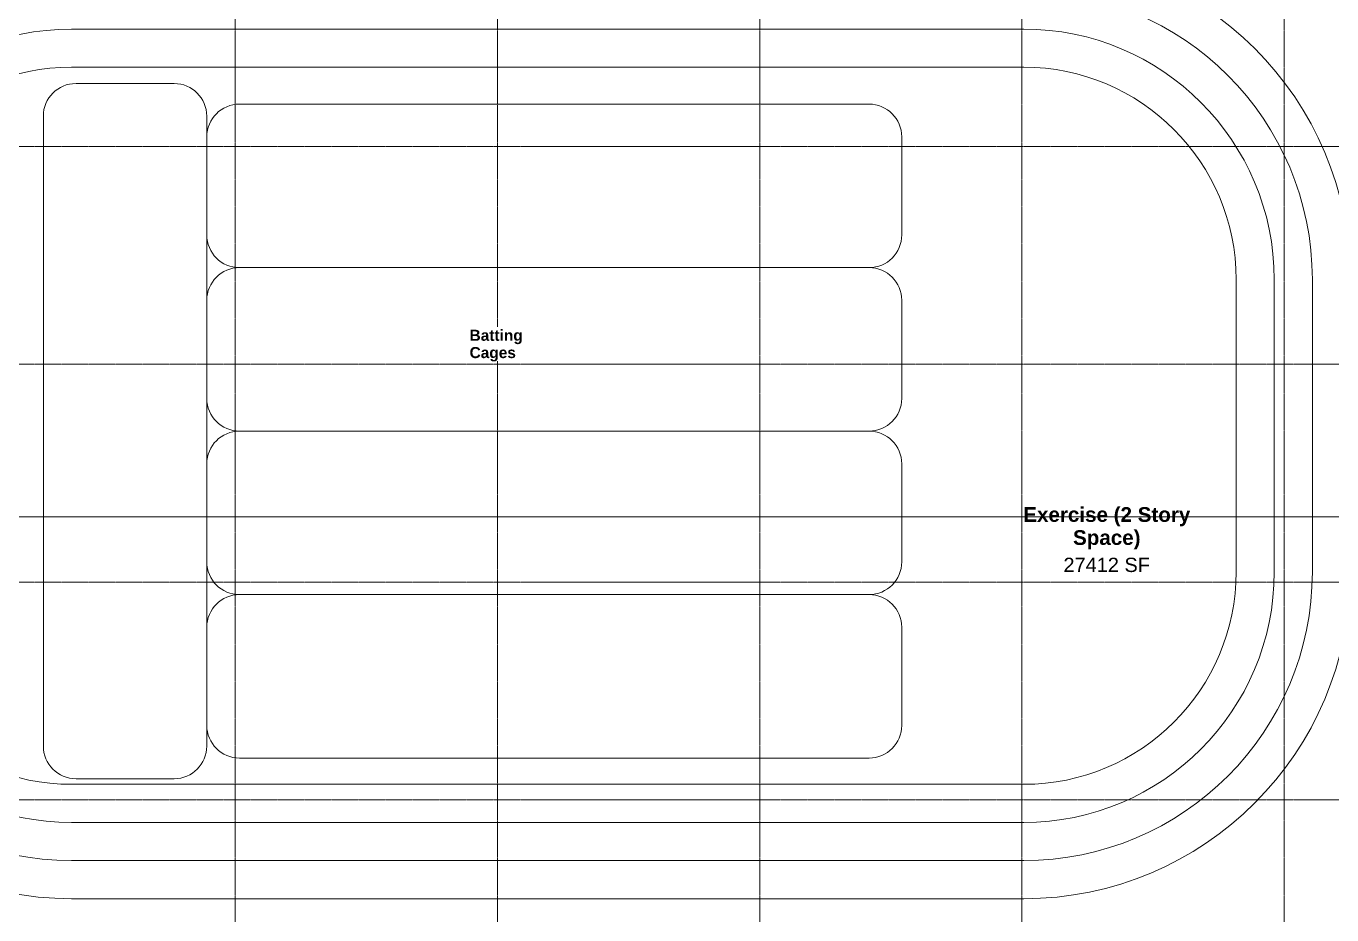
# Model space of a CAD drawing. Header units: inches. Extents: x 22110 to 26500, y -23046 to -20307.
# Drawn here: x 23144 to 24583, y -22237 to -21258 of the extents above; entities that cross this region are included whole.
import ezdxf

# ---------------------------------------------------------------- set-up
doc = ezdxf.new("R2010")
doc.units = ezdxf.units.IN
doc.header["$MEASUREMENT"] = 0
doc.linetypes.add('Grid Line 1_2_', pattern=[0.875, 0.5, -0.125, 0.125, -0.125])
for name, color, linetype, lineweight in [('A-DETL', 90, 'Continuous', 9), ('G-ANNO-SYMB', 111, 'Continuous', 9), ('G-ANNO-TEXT', 231, 'Continuous', 9), ('M-AREA-IDEN', 171, 'Continuous', 9), ('S-GRID', 1, 'Continuous', 9)]:
    doc.layers.add(name, color=color, linetype=linetype, lineweight=lineweight)
doc.styles.add('Arial_2', font='arial.ttf', dxfattribs={"height": 15.736527})
doc.styles.add('Arial_B', font='arialbd.ttf', dxfattribs={"height": 12.177074})
doc.styles.add('Arial_B_1', font='arialbd.ttf', dxfattribs={"height": 16.236099})

msp = doc.modelspace()

# ---------------------------------------------------------------- linework, layer by layer
at = {"layer": 'A-DETL'}
for p, q in [((23194.2628, -21260.8028), (24243.3902, -21260.8028)), ((23194.2628, -21302.8028), (24243.3902, -21302.8028)), ((23199.0809, -21320.8028), (23307.1662, -21320.8028)), ((23379.1662, -21343.5193), (24072.9405, -21343.5193)), ((23163.0809, -22050.5771), (23163.0809, -21356.8028)), ((23343.1662, -21356.8028), (23343.1662, -22050.5771)), ((24108.9405, -21379.5193), (24108.9405, -21487.6046)), ((24072.9405, -21523.6046), (23379.1662, -21523.6046)), ((24477.3902, -21536.8028), (24477.3902, -21858.8028)), ((24519.3902, -21536.8028), (24519.3902, -21858.8028)), ((24561.3902, -21536.8028), (24561.3902, -21858.8028)), ((24108.9405, -21559.6046), (24108.9405, -21667.69)), ((24072.9405, -21703.69), (23379.1662, -21703.69)), ((24108.9405, -21739.69), (24108.9405, -21847.7753)), ((24072.9405, -21883.7753), (23379.1662, -21883.7753)), ((24108.9405, -21919.7753), (24108.9405, -22027.8607)), ((24072.9405, -22063.8607), (23379.1662, -22063.8607)), ((24243.3902, -22092.8028), (23194.2628, -22092.8028)), ((23307.1662, -22086.5771), (23199.0809, -22086.5771)), ((24243.3902, -22134.8028), (23194.2628, -22134.8028)), ((24243.3902, -22176.8028), (23194.2628, -22176.8028)), ((24243.3902, -22218.8028), (23194.2628, -22218.8028))]:
    msp.add_line(p, q, dxfattribs=at)
for centre, radius, start, end in [((23194.2628, -21536.8028), 360, 90, 180), ((24243.3902, -21536.8028), 360, 0, 90), ((23194.2628, -21536.8028), 318, 90, 180), ((24243.3902, -21536.8028), 318, 0, 90), ((23194.2628, -21536.8028), 276, 90, 180), ((24243.3902, -21536.8028), 276, 0, 90), ((23194.2628, -21536.8028), 234, 90, 180), ((24243.3902, -21536.8028), 234, 0, 90), ((23199.0809, -21356.8028), 36, 90, 180), ((23307.1662, -21356.8028), 36, 0, 90), ((23379.1662, -21379.5193), 36, 90, 180), ((24072.9405, -21379.5193), 36, 0, 90), ((23379.1662, -21487.6046), 36, 180, 270), ((24072.9405, -21487.6046), 36, 270, 0), ((23379.1662, -21559.6046), 36, 90, 180), ((24072.9405, -21559.6046), 36, 0, 90), ((23379.1662, -21667.69), 36, 180, 270), ((24072.9405, -21667.69), 36, 270, 0), ((23379.1662, -21739.69), 36, 90, 180), ((24072.9405, -21739.69), 36, 0, 90), ((23379.1662, -21847.7753), 36, 180, 270), ((24072.9405, -21847.7753), 36, 270, 0), ((23194.2628, -21858.8028), 360, 180, 270), ((23194.2628, -21858.8028), 318, 180, 270), ((23194.2628, -21858.8028), 276, 180, 270), ((23194.2628, -21858.8028), 234, 180, 270), ((24243.3902, -21858.8028), 360, 270, 0), ((24243.3902, -21858.8028), 234, 270, 0), ((24243.3902, -21858.8028), 276, 270, 0), ((24243.3902, -21858.8028), 318, 270, 0), ((23379.1662, -21919.7753), 36, 90, 180), ((24072.9405, -21919.7753), 36, 0, 90), ((23379.1662, -22027.8607), 36, 180, 270), ((24072.9405, -22027.8607), 36, 270, 0), ((23199.0809, -22050.5771), 36, 180, 270), ((23307.1662, -22050.5771), 36, 270, 0)]:
    msp.add_arc(centre, radius, start, end, dxfattribs=at)
at = {"layer": 'G-ANNO-SYMB'}
msp.add_line((26318.0506, -21798.1207), (22271.0486, -21798.1207), dxfattribs=at)
at = {"layer": 'S-GRID', "linetype": 'Grid Line 1_2_'}
for p, q in [((23374.3902, -22848.2095), (23374.3902, -20371.4957)), ((23663.3902, -22848.2095), (23663.3902, -20371.4957)), ((23952.3902, -22848.2095), (23952.3902, -20371.4957)), ((24241.3902, -22848.2095), (24241.3902, -20371.4957)), ((24530.3902, -22848.2095), (24530.3902, -20371.4957)), ((26354.2793, -21390.0528), (22188.0674, -21390.0528)), ((26354.2793, -21630.0528), (22188.0674, -21630.0528)), ((26354.2793, -21870.0528), (22188.0674, -21870.0528)), ((26354.2793, -22110.0528), (22188.0674, -22110.0528))]:
    msp.add_line(p, q, dxfattribs=at)

# ---------------------------------------------------------------- texts
at = {"layer": 'M-AREA-IDEN', "attachment_point": 2, "line_spacing_factor": 0.938532}
for s, insert, char_height, width, style in [('Exercise (2 Story\\PSpace)', (24334.8614, -21787.434), 16.236099, 212.928, 'Arial_B_1'), ('27412 SF', (24334.7521, -21843.1708), 15.73653, 113.664, 'Arial_2')]:
    msp.add_mtext(s, dxfattribs=dict(at, insert=insert, char_height=char_height, width=width, style=style))

# ---------------------------------------------------------------- next in the draw order: texts
at = {"layer": 'G-ANNO-TEXT', "color": 7, "insert": (23632.7354, -21592.0372), "char_height": 12.17707, "width": 68.112, "attachment_point": 1, "line_spacing_factor": 0.938532, "style": 'Arial_B', "bg_fill": 3, "box_fill_scale": 1.25, "bg_fill_color": 0, "bg_fill_transparency": 0}
msp.add_mtext('Batting\\PCages', dxfattribs=at)

doc.saveas('drawing.dxf')
